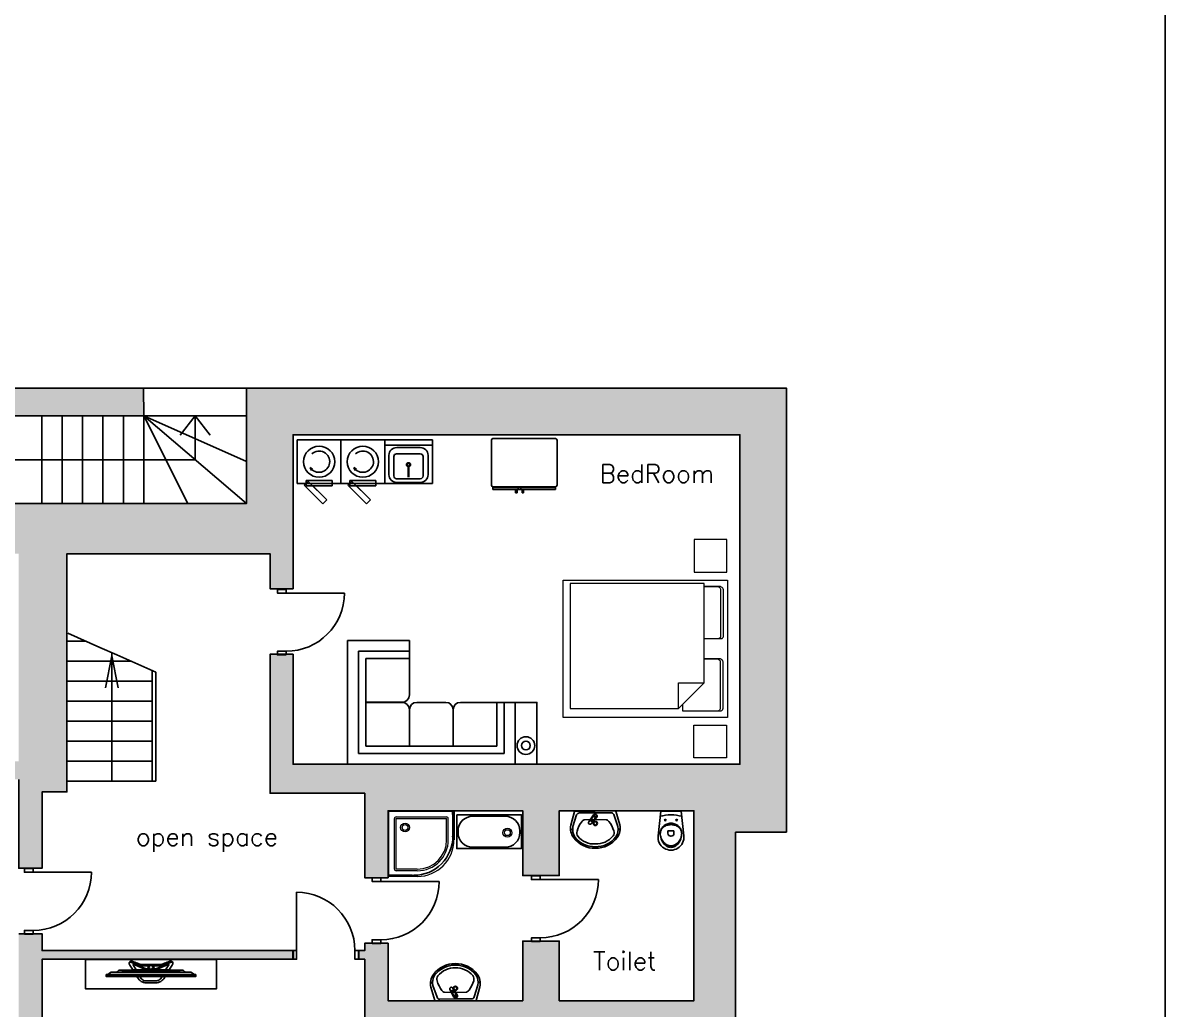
# Model space of a CAD drawing. Header units: inches. Extents: x 50528 to 135443, y 2123 to 51482.
# Drawn here: x 119759 to 135443, y 13254 to 26802 of the extents above; entities that cross this region are included whole.
import ezdxf

# ---------------------------------------------------------------- set-up
doc = ezdxf.new("R2010")
doc.units = ezdxf.units.IN
doc.header["$MEASUREMENT"] = 0
for name, color, linetype in [('furniture', 36, 'Continuous'), ('hatches', 8, 'Continuous'), ('Name', 70, 'Continuous'), ('stairs', 255, 'Continuous'), ('wall', 140, 'Continuous')]:
    doc.layers.add(name, color=color, linetype=linetype)
doc.styles.get("Standard").update_dxf_attribs({"font": 'simplex8.shx', "height": 250})

# ---------------------------------------------------------------- blocks, each defined once
blk = doc.blocks.new('Basin')
at = {"color": 0}
for p, q in [((-266, 307), (-241, 338)), ((-262, -316), (-237, -347))]:
    blk.add_line(p, q, dxfattribs=at)
for points in [[(0, -3), (-2, 276, 0.349334), (-6, 281), (-193, 333, 0.210862), (-367, 294, 0.238221), (-511, -5, -0.006376)], [(-25, -3), (-26, 213, 0.390337), (-53, 253), (-214, 304, 0.183446), (-359, 277, 0.232242), (-490, -6, 0.646667)], [(-116, -4), (-120, 148, 0.204561), (-148, 183, 0.107345), (-276, 247, 0.24654), (-346, 237, 0.234802), (-452, -7, 0.791678)], [(0, 0), (2, -279, -0.349334), (-2, -284), (-189, -342, -0.210862), (-363, -305, -0.236938), (-511, -5, 0.006376)], [(-25, 0), (-24, -216, -0.390337), (-49, -256), (-210, -313, -0.183446), (-355, -287, -0.230237), (-490, -3, -0.646667)], [(-116, -1), (-118, -152, -0.218686), (-141, -188, -0.103144), (-273, -256, -0.24654), (-342, -247, -0.232404), (-452, -2, -0.791678)]]:
    blk.add_lwpolyline(points, format="xyb", dxfattribs=at)
for centre, radius in [((-170, -4), 29), ((-170, -4), 22), ((-66, -3), 16)]:
    blk.add_circle(centre, radius, dxfattribs=at)
blk = doc.blocks.new('Commod')
at = {"color": 0}
for p, q in [((41, -270), (-41, -270)), ((-41, -270), (-41, -303)), ((41, -270), (41, -303))]:
    blk.add_line(p, q, dxfattribs=at)
blk.add_lwpolyline([(-141, 0), (141, 0), (177, -339, -1.109549), (-177, -339), (-141, 0)], format="xyb", dxfattribs=at)
for centre in [(-78, -123), (78, -123)]:
    blk.add_circle(centre, 9.95, dxfattribs=at)
for centre, radius, start, end in [((0, -615), 564, 74.7124, 105.2876), ((-17, -303), 129, 156.1873, 180), ((-17, -303), 129, 156.1873, 180), ((-50, -303), 96.8, 152.905, 180), ((109, -303), 256, 180, 197.3785), ((55, -303), 202, 180, 199.4203), ((55, -303), 202, 180, 199.4203), ((-9, -307), 138, 133.1854, 156.1873), ((-9, -307), 138, 133.1854, 156.1873), ((-26, -315), 124, 128.9942, 152.905), ((-3, -313), 146, 111.2448, 133.1854), ((-3, -313), 146, 111.2448, 133.1854), ((-10, -335), 149, 108.5391, 128.9942), ((0, -322), 156, 90, 111.2448), ((0, -322), 156, 90, 111.2448), ((0, -365), 180, 90, 108.5391), ((0, -303), 41.2, 180, 0), ((0, -322), 156, 68.7552, 90), ((0, -322), 156, 68.7552, 90), ((0, -365), 180, 71.4609, 90), ((3, -313), 146, 46.8146, 68.7552), ((3, -313), 146, 46.8146, 68.7552), ((10, -335), 149, 51.0058, 71.4609), ((9, -307), 138, 23.8127, 46.8146), ((9, -307), 138, 23.8127, 46.8146), ((26, -315), 124, 27.095, 51.0058), ((-109, -303), 256, 342.6215, 0), ((-55, -303), 202, 340.5797, 0), ((-55, -303), 202, 340.5797, 0), ((17, -303), 129, 0, 23.8127), ((17, -303), 129, 0, 23.8127), ((50, -303), 96.8, 0, 27.095), ((28, -313), 173, 199.4203, 220.4025), ((28, -313), 173, 199.4203, 220.4025), ((56, -320), 200, 197.3785, 217.0738), ((11, -327), 151, 220.4025, 244.0498), ((11, -327), 151, 220.4025, 244.0498), ((22, -346), 157, 217.0738, 241.268), ((0, -350), 125, 244.0498, 270), ((0, -350), 125, 244.0498, 270), ((0, -350), 125, 270, 295.9502), ((0, -350), 125, 270, 295.9502), ((-22, -346), 157, 298.732, 322.9262), ((-11, -327), 151, 295.9502, 319.5975), ((-11, -327), 151, 295.9502, 319.5975), ((-28, -313), 173, 319.5975, 340.5797), ((-28, -313), 173, 319.5975, 340.5797), ((-56, -320), 200, 322.9262, 342.6215), ((0, -385), 112, 241.268, 270), ((0, -385), 112, 270, 298.732)]:
    blk.add_arc(centre, radius, start, end, dxfattribs=at)
blk = doc.blocks.new('Tape')
at = {"color": 0}
for p, q in [((0, 28), (117, 20)), ((0, -28), (117, -20))]:
    blk.add_line(p, q, dxfattribs=at)
for centre, radius, start, end in [((0, 0), 27.5, 45.2651, 314.7349), ((0, 0), 24.5, 55.034, 65.9105), ((15, 22), 2, 235.034, 267.8471), ((117, 0), 20, 270, 90), ((0, 0), 24.5, 294.0895, 304.966), ((15, -22), 2, 92.1529, 124.966)]:
    blk.add_arc(centre, radius, start, end, dxfattribs=at)
blk.add_ellipse((0, 0), major_axis=(90.3, 0), ratio=0.221476, start_param=4.880525, end_param=7.685846, dxfattribs=at)
blk.add_ellipse((70, 0), major_axis=(-10, 0), ratio=0.2, dxfattribs=at)
blk = doc.blocks.new('tv2')
at = {"color": 0}
blk.add_lwpolyline([(0, -900), (400, -900), (400, 900), (0, 900), (0, -900)], dxfattribs=at)
blk = doc.blocks.new('door4')
at = {"color": 0}
for points in [[(-900, 0), (-900, 120), (-850, 120), (-850, 0), (-900, 0)], [(-50, 0), (-50, 120), (0, 120), (0, 0), (-50, 0)], [(-50, 0), (-50, -800)]]:
    blk.add_lwpolyline(points, dxfattribs=at)
blk.add_arc((-50, 0), 800, 180, 270, dxfattribs=at)

msp = doc.modelspace()

# ---------------------------------------------------------------- hatches: boundary and pattern name
at = {"layer": 'hatches'}
h = msp.add_hatch(color=8, dxfattribs=at)
h.paths.add_polyline_path([(121419, 21785), (117268, 21785), (117268, 20199), (115973, 20199), (115973, 19935), (116038, 19935), (116038, 19509), (117763, 19509), (117763, 19933), (117828, 19933), (117828, 20199), (117648, 20199), (117648, 21405), (121419, 21405), (121418, 21785)])
h.paths.add_polyline_path([(115174, 20199), (113454, 20199), (113454, 18594), (113704, 18594), (113704, 18659), (114144, 18659), (114144, 19509), (115109, 19509), (115109, 19935), (115174, 19935), (115174, 20199)])
h.paths.add_polyline_path([(113454, 17794), (113704, 17794), (113704, 17729), (114144, 17729), (114144, 16659), (116515, 16659), (116515, 16409), (112389, 16409), (112145, 16165), (111834, 16476), (111788, 16430), (111611, 16607), (112103, 17099), (113454, 17099)])
h.paths.add_polyline_path([(111392, 15412), (111080, 15723), (111126, 15769), (110950, 15946), (110504, 15500), (110504, 13238), (110950, 12792), (111126, 12969), (111080, 13015), (111392, 13326), (111194, 13524), (111194, 15214), (111392, 15412)])
h.paths.add_polyline_path([(112191, 12527), (111879, 12216), (111834, 12262), (111657, 12085), (112103, 11639), (113454, 11639), (113454, 10944), (113704, 10944), (113704, 11009), (114144, 11009), (114144, 12329), (112389, 12329), (112191, 12527)])
h.paths.add_polyline_path([(113454, 10144), (113704, 10144), (113704, 10079), (114144, 10079), (114144, 9229), (115094, 9229), (115094, 8794), (115159, 8794), (115159, 8539), (113454, 8539)])
h.paths.add_polyline_path([(117924, 9229), (117924, 8794), (117989, 8794), (117989, 8539), (117424, 8539), (117424, 8309), (116524, 8309), (116524, 8539), (115958, 8539), (115958, 8794), (116023, 8794), (116023, 9229)])
h.paths.add_polyline_path([(118854, 9229), (118854, 8794), (118789, 8794), (118789, 8539), (119334, 8539), (119334, 7039), (121188, 7039), (121188, 7289), (121123, 7289), (121123, 7729), (120024, 7729), (120024, 10459), (122178, 10459), (122178, 9829), (122298, 9829), (122298, 10459), (123473, 10459), (123473, 10579), (120024, 10579), (120024, 13939), (123473, 13939), (123473, 14059), (120024, 14059), (120024, 14289), (119704, 14289), (119704, 9229), (118854, 9225)])
h.paths.add_polyline_path([(123289, 7039), (123289, 7289), (123354, 7289), (123354, 7729), (124454, 7729), (124454, 10459), (124373, 10459), (124373, 10579), (124454, 10579), (124454, 11379), (124774, 11379), (124774, 9229), (127904, 9229), (127904, 12729), (124774, 12729), (124454, 12729), (124454, 13939), (124373, 13939), (124373, 14059), (124454, 14059), (124454, 14159), (124774, 14159), (124774, 13369), (126624, 13369), (126624, 14189), (127124, 14189), (127124, 13369), (128974, 13369), (128974, 15979), (127124, 15979), (127124, 15089), (126624, 15089), (126624, 15979), (124774, 15979), (124774, 15059), (124454, 15059), (124454, 16219), (123154, 16219), (123154, 18129), (123469, 18129), (123469, 16619), (129604, 16619), (129604, 21145), (123469, 21145), (123469, 19029), (123154, 19029), (123154, 19509), (120364, 19509), (120364, 16239), (120024, 16239), (120024, 15189), (119704, 15189), (119704, 16409), (117415, 16409), (117415, 16659), (119704, 16659), (119704, 19509), (118893, 19509), (118893, 19933), (118828, 19933), (118828, 20199), (122828, 20199), (122828, 21785), (130244, 21785), (130244, 15979), (130249, 15979), (130249, 15684), (129544, 15684), (129544, 13624), (129543, 13624), (129543, 13329), (129544, 13329), (129544, 12569), (128594, 12569), (128594, 8539), (125144, 8539), (125144, 7039)])
h.paths.add_polyline_path([(121988, 7039), (121988, 7289), (122053, 7289), (122053, 7729), (122178, 7729), (122178, 9129), (122298, 9129), (122298, 7729), (122423, 7729), (122423, 7289), (122488, 7289), (122488, 7039), (121988, 7039)], flags=17)

# ---------------------------------------------------------------- linework, layer by layer
msp.add_line((135443, 51482), (135443, 2123))
at = {"layer": 'furniture', "color": 4}
for p, q in [((123527, 21074), (123527, 20474)), ((125382, 21074), (123527, 21074)), ((124127, 21074), (124127, 20474)), ((124127, 20474), (124127, 21074)), ((124727, 21074), (124727, 20474)), ((124727, 20474), (124727, 21074)), ((125382, 20474), (125382, 21074)), ((126194, 20451), (126194, 21071)), ((126214, 21091), (127074, 21091)), ((127094, 21071), (127094, 20451)), ((125382, 20999), (124727, 20999)), ((124727, 20999), (124727, 20474)), ((124786, 20862), (124786, 20596)), ((125216, 20883), (124891, 20883)), ((125216, 20968), (124892, 20968)), ((125322, 20596), (125322, 20862)), ((124853, 20844), (124853, 20578)), ((125254, 20578), (125254, 20844)), ((123703, 20696), (123722, 20655)), ((123703, 20696), (123738, 20672)), ((124303, 20696), (124322, 20655)), ((124303, 20696), (124338, 20672)), ((125048, 20561), (125048, 20694)), ((125060, 20561), (125060, 20694)), ((123527, 20474), (124127, 20474)), ((123677, 20504), (123623, 20450)), ((123623, 20450), (123877, 20196)), ((123647, 20518), (123647, 20442)), ((124006, 20518), (123647, 20518)), ((123647, 20442), (124006, 20442)), ((123931, 20250), (123677, 20504)), ((124006, 20442), (123739, 20442)), ((123739, 20442), (123931, 20250)), ((124006, 20442), (124006, 20518)), ((124127, 20474), (124727, 20474)), ((124277, 20504), (124223, 20450)), ((124223, 20450), (124477, 20196)), ((124247, 20518), (124247, 20442)), ((124606, 20518), (124247, 20518)), ((124247, 20442), (124606, 20442)), ((124531, 20250), (124277, 20504)), ((124339, 20442), (124531, 20250)), ((124606, 20442), (124339, 20442)), ((124606, 20442), (124606, 20518)), ((124727, 20474), (124727, 20474)), ((124727, 20474), (124727, 20474)), ((124727, 20474), (125382, 20474)), ((124727, 20474), (125382, 20474)), ((124891, 20539), (125216, 20539)), ((124892, 20490), (125216, 20490)), ((127074, 20431), (126214, 20431)), ((127074, 20421), (126214, 20421)), ((126214, 20391), (126214, 20421)), ((127074, 20391), (126214, 20391)), ((126524, 20391), (126524, 20348)), ((126544, 20391), (126544, 20348)), ((126558, 20391), (126558, 20421)), ((126598, 20391), (126598, 20421)), ((126613, 20391), (126613, 20348)), ((126633, 20391), (126633, 20348)), ((127074, 20421), (127074, 20391)), ((123877, 20196), (123931, 20250)), ((124477, 20196), (124531, 20250)), ((126524, 20348), (126544, 20348)), ((126633, 20348), (126613, 20348)), ((125658, 15968), (125655, 15972)), ((125656, 15973), (125660, 15969)), ((125659, 15962), (125658, 15968)), ((125660, 15929), (125659, 15962)), ((125660, 15969), (125662, 15969)), ((125662, 15967), (125660, 15966)), ((125660, 15966), (125660, 15962)), ((125662, 15969), (125666, 15973)), ((125662, 15962), (125662, 15967)), ((125668, 15972), (125664, 15968)), ((125664, 15968), (125664, 15962)), ((125664, 15929), (125664, 15962)), ((125664, 15929), (125664, 15630)), ((125660, 15629), (125664, 15608)), ((124787, 15095), (124783, 15099)), ((124783, 15089), (124787, 15093)), ((124784, 15101), (124788, 15097)), ((124788, 15091), (124784, 15087)), ((124787, 15093), (124787, 15095)), ((124788, 15097), (124794, 15097)), ((124794, 15091), (124788, 15091)), ((124794, 15095), (124790, 15095)), ((124790, 15095), (124790, 15093)), ((124790, 15093), (124794, 15093)), ((124794, 15097), (125106, 15097)), ((124827, 15092), (124794, 15091)), ((125106, 15097), (125127, 15092)), ((121519, 13869), (121380, 13869)), ((121519, 13869), (121658, 13869)), ((121519, 13706), (120903, 13706)), ((121519, 13729), (120906, 13729)), ((121519, 13701), (120910, 13701)), ((121519, 13764), (121046, 13764)), ((121519, 13792), (121087, 13792)), ((121519, 13780), (121130, 13780)), ((121519, 13792), (121951, 13792)), ((121519, 13780), (121908, 13780)), ((121519, 13764), (121992, 13764)), ((121519, 13729), (122132, 13729)), ((121519, 13706), (122135, 13706)), ((121519, 13701), (122128, 13701))]:
    msp.add_line(p, q, dxfattribs=at)
at = {"layer": 'furniture', "color": 4, "linetype": 'ByBlock', "ltscale": 3000}
for p, q in [((124217, 17468), (124217, 18320)), ((124217, 17468), (124217, 18320)), ((124217, 17468), (124217, 18320)), ((124217, 18320), (125067, 18320)), ((125067, 18170), (125067, 18320)), ((124367, 17468), (124367, 18170)), ((124367, 17468), (124367, 18170)), ((124367, 18170), (125067, 18170)), ((124367, 17468), (124367, 18170)), ((124967, 18070), (124467, 18070)), ((124467, 17470), (124467, 18070)), ((124967, 18070), (124467, 18070)), ((124967, 18070), (124467, 18070)), ((124467, 17470), (124467, 18070)), ((125067, 18070), (124467, 18070)), ((124967, 18070), (124467, 18070)), ((124467, 17470), (124467, 18070)), ((125067, 17570), (125067, 18170)), ((124217, 16618), (124217, 17468)), ((124217, 17218), (124217, 17468)), ((124367, 16768), (124367, 17468)), ((124367, 17368), (124367, 17468)), ((124967, 17470), (124467, 17470)), ((124967, 17468), (124467, 17468)), ((124467, 16868), (124467, 17468))]:
    msp.add_line(p, q, dxfattribs=at)
at = {"layer": 'furniture', "color": 4, "linetype": 'ByBlock'}
for p, q in [((124217, 16618), (124217, 17468)), ((124367, 16768), (124367, 17468)), ((124467, 17468), (124467, 16868)), ((124967, 17468), (124467, 17468)), ((124567, 17468), (124767, 17468)), ((125167, 17468), (125567, 17468)), ((125767, 17468), (126517, 17468)), ((126267, 17468), (126267, 17468)), ((126267, 16868), (126267, 17468)), ((126367, 16768), (126367, 17468)), ((126517, 16618), (126517, 17468)), ((124467, 17368), (124467, 16868)), ((125067, 17368), (125067, 16868)), ((125067, 17368), (125067, 16868)), ((125667, 17368), (125667, 16868)), ((126267, 16868), (124467, 16868)), ((126367, 16768), (124367, 16768)), ((126517, 16618), (124217, 16618))]:
    msp.add_line(p, q, dxfattribs=at)
at = {"layer": 'furniture', "color": 4, "lineweight": 0}
for p, q in [((124783, 15973), (125679, 15973)), ((124783, 15077), (124783, 15973)), ((124861, 15178), (124861, 15872)), ((124884, 15895), (125578, 15895)), ((124884, 15178), (124884, 15872)), ((124884, 15872), (125578, 15872)), ((125578, 15581), (125578, 15872)), ((125601, 15581), (125601, 15872)), ((125658, 15968), (125655, 15972)), ((125659, 15962), (125658, 15968)), ((125662, 15967), (125660, 15966)), ((125660, 15966), (125660, 15962)), ((125660, 15929), (125660, 15630)), ((125662, 15962), (125662, 15967)), ((125668, 15972), (125664, 15968)), ((125664, 15968), (125664, 15962)), ((125664, 15929), (125664, 15630)), ((125679, 15973), (125679, 15581)), ((125175, 15077), (124783, 15077)), ((124784, 15101), (124788, 15097)), ((124788, 15091), (124784, 15087)), ((124788, 15097), (124794, 15097)), ((124794, 15091), (124788, 15091)), ((124790, 15095), (124790, 15093)), ((124794, 15095), (124790, 15095)), ((124790, 15093), (124794, 15093)), ((125127, 15092), (124827, 15092)), ((125175, 15178), (124884, 15178)), ((125175, 15155), (124884, 15155))]:
    msp.add_line(p, q, dxfattribs=at)
at = {"layer": 'furniture', "color": 4, "linetype": 'Continuous', "lineweight": 15, "ltscale": 0.13}
for points in [[(129425, 19706), (128976, 19706), (128976, 19256), (129425, 19256)], [(129422, 16705), (128972, 16705), (128972, 17155), (129422, 17155)]]:
    msp.add_lwpolyline(points, close=True, dxfattribs=at)
at = {"layer": 'furniture', "color": 4, "linetype": 'Continuous', "lineweight": 15, "ltscale": 0.2}
msp.add_lwpolyline([(129433, 17262), (127177, 17262), (127177, 19146), (129433, 19146)], close=True, dxfattribs=at)
for points in [[(129115, 17738), (129115, 19101), (127273, 19101), (127273, 17385), (128761, 17385), (128761, 17738), (129115, 17738), (128761, 17385)], [(129116, 18344), (129116, 18344), (129116, 18344), (129351, 18344), (129353, 18344), (129360, 18347), (129365, 18352), (129371, 18358), (129373, 18362), (129375, 18365), (129377, 18370), (129378, 18376), (129379, 18378), (129379, 19014), (129375, 19027), (129370, 19037), (129363, 19045), (129353, 19052), (129344, 19057), (129337, 19059), (129120, 19059), (129298, 19059), (129309, 19054), (129321, 19049), (129332, 19038), (129337, 19029), (129339, 19021), (129339, 19015), (129339, 18377), (129339, 18368), (129336, 18361), (129330, 18354), (129324, 18349), (129317, 18344), (129316, 18344)], [(128817, 17434), (128817, 17441), (128817, 17353), (129346, 17353), (129348, 17353), (129355, 17356), (129360, 17361), (129366, 17367), (129368, 17370), (129370, 17374), (129372, 17379), (129373, 17384), (129374, 17387), (129374, 18023), (129370, 18036), (129365, 18046), (129358, 18054), (129348, 18061), (129339, 18066), (129332, 18068), (129115, 18068), (129293, 18068), (129304, 18063), (129316, 18058), (129327, 18047), (129332, 18037), (129334, 18030), (129334, 18024), (129334, 17386), (129334, 17377), (129331, 17370), (129325, 17363), (129319, 17358), (129312, 17353), (129311, 17353)]]:
    msp.add_lwpolyline(points, dxfattribs=at)
at = {"layer": 'furniture', "color": 4, "linetype": 'ByBlock'}
msp.add_lwpolyline([(126517, 16618), (126817, 16618), (126817, 17468), (126517, 17468)], close=True, dxfattribs=at)
at = {"layer": 'furniture', "color": 4}
msp.add_lwpolyline([(125717, 15924), (126604, 15924), (126604, 15461), (125717, 15461)], close=True, dxfattribs=at)
msp.add_lwpolyline([(125934, 15903), (126384, 15903, -0.414214), (126584, 15703), (126584, 15679, -0.414214), (126384, 15479), (125934, 15479, -0.414214), (125734, 15679), (125734, 15703, -0.414214)], format="xyb", close=True, dxfattribs=at)
for points in [[(121380, 13869, -0.087489), (121368, 13871, -0.012567), (121298, 13898, 0.010337), (121261, 13913, 0.091985), (121253, 13915, 0.050664), (121238, 13913, 0.157379), (121226, 13906), (121219, 13894, 0.203619), (121218, 13883)], [(121218, 13883, 0.03963), (121230, 13857), (121275, 13792)], [(121219, 13894), (121223, 13899, -0.176327), (121231, 13903, -0.124023), (121243, 13902), (121362, 13854, -0.043017), (121373, 13849, 0.007168), (121400, 13832, 0.035791), (121431, 13817, 0.053078), (121474, 13805), (121481, 13805)], [(121222, 13892), (121225, 13897, -0.176327), (121231, 13900, -0.122846), (121242, 13899), (121361, 13851, -0.043017), (121371, 13846, 0.007168), (121398, 13830, 0.035791), (121430, 13814, 0.053299), (121474, 13802), (121481, 13801)], [(121475, 13795), (121475, 13799), (121459, 13801, -0.030959), (121416, 13812, -0.025373), (121387, 13822, -0.003627), (121371, 13829, 0.002957), (121282, 13868, 0.075709), (121277, 13869, 0.421822), (121275, 13867, 0.125069), (121276, 13863), (121317, 13793)], [(121481, 13854, -0.048999), (121477, 13852, -0.126237), (121470, 13851), (121369, 13851)], [(121474, 13805), (121480, 13850, -0.06881), (121481, 13854, -0.311157), (121502, 13868), (121519, 13868)], [(121519, 13864), (121502, 13864, 0.176327), (121492, 13860, 0.18738), (121483, 13842), (121481, 13795)], [(121564, 13805), (121558, 13850, 0.06881), (121557, 13854, 0.311157), (121535, 13868), (121519, 13868)], [(121519, 13864), (121535, 13864, -0.176327), (121546, 13860, -0.18738), (121554, 13842), (121557, 13795)], [(121819, 13894), (121815, 13899, 0.176327), (121807, 13903, 0.124023), (121795, 13902), (121675, 13854, 0.043017), (121665, 13849, -0.007168), (121638, 13832, -0.035791), (121607, 13817, -0.053078), (121564, 13805), (121557, 13805)], [(121816, 13892), (121812, 13897, 0.176327), (121807, 13900, 0.122846), (121796, 13899), (121677, 13851, 0.043017), (121666, 13846, -0.007168), (121639, 13830, -0.035791), (121608, 13814, -0.053299), (121564, 13802), (121557, 13801)], [(121557, 13854, 0.048999), (121561, 13852, 0.126237), (121567, 13851), (121669, 13851)], [(121562, 13795), (121562, 13799), (121578, 13801, 0.030959), (121622, 13812, 0.025373), (121651, 13822, 0.003627), (121667, 13829, -0.002957), (121756, 13868, -0.075709), (121761, 13869, -0.421822), (121763, 13867, -0.125069), (121762, 13863), (121720, 13793)], [(121658, 13869, 0.087489), (121670, 13871, 0.012567), (121739, 13898, -0.010337), (121777, 13913, -0.091985), (121785, 13915, -0.050664), (121799, 13913, -0.157379), (121812, 13906), (121819, 13894, -0.203619), (121820, 13883)], [(121820, 13883, -0.03963), (121808, 13857), (121763, 13792)], [(121087, 13792, 0.185144), (121073, 13785, -0.014846), (121064, 13776, -0.123556), (121039, 13762, -0.051646), (121038, 13761), (120977, 13761, 0.115088), (120963, 13758), (120924, 13729)], [(121130, 13780), (121127, 13778, 0.150292), (121126, 13773), (121126, 13767), (121519, 13767)], [(121326, 13701), (121345, 13672, 0.052137), (121345, 13672, 0.127134), (121398, 13628, 0.092146), (121436, 13618, 0.038202)], [(121519, 13642), (121450, 13642, -0.149981), (121405, 13656, -0.12639), (121366, 13701, 0.883679)], [(121908, 13780), (121910, 13778, -0.150292), (121912, 13773), (121912, 13767), (121519, 13767)], [(121519, 13642), (121588, 13642, 0.149981), (121632, 13656, 0.12639), (121672, 13701, -0.883679)], [(121712, 13701), (121693, 13672, -0.052137), (121693, 13672, -0.127134), (121640, 13628, -0.092146), (121602, 13618, -0.038202)], [(121951, 13792, -0.185144), (121964, 13785, 0.014846), (121973, 13776, 0.123556), (121998, 13762, 0.051646), (122000, 13761), (122060, 13761, -0.115088), (122075, 13758), (122114, 13729)]]:
    msp.add_lwpolyline(points, format="xyb", dxfattribs=at)
for points in [[(120903, 13727), (120903, 13707)], [(121132, 13767), (121132, 13771), (121130, 13771), (121130, 13767)], [(121138, 13767), (121138, 13771), (121136, 13771), (121136, 13767)], [(121144, 13767), (121144, 13771), (121142, 13771), (121142, 13767)], [(121150, 13767), (121150, 13771), (121148, 13771), (121148, 13767)], [(121156, 13767), (121156, 13771), (121155, 13771), (121155, 13767)], [(121162, 13767), (121162, 13771), (121161, 13771), (121161, 13767)], [(121169, 13767), (121169, 13771), (121167, 13771), (121167, 13767)], [(121175, 13767), (121175, 13771), (121173, 13771), (121173, 13767)], [(121181, 13767), (121181, 13771), (121179, 13771), (121179, 13767)], [(121187, 13767), (121187, 13771), (121185, 13771), (121185, 13767)], [(121193, 13767), (121193, 13771), (121191, 13771), (121191, 13767)], [(121199, 13767), (121199, 13771), (121198, 13771), (121198, 13767)], [(121205, 13767), (121205, 13771), (121204, 13771), (121204, 13767)], [(121212, 13767), (121212, 13771), (121210, 13771), (121210, 13767)], [(121218, 13767), (121218, 13771), (121216, 13771), (121216, 13767)], [(121224, 13767), (121224, 13771), (121222, 13771), (121222, 13767)], [(121230, 13767), (121230, 13771), (121228, 13771), (121228, 13767)], [(121236, 13767), (121236, 13771), (121234, 13771), (121234, 13767)], [(121242, 13767), (121242, 13771), (121240, 13771), (121240, 13767)], [(121248, 13767), (121248, 13771), (121247, 13771), (121247, 13767)], [(121254, 13767), (121254, 13771), (121253, 13771), (121253, 13767)], [(121261, 13767), (121261, 13771), (121259, 13771), (121259, 13767)], [(121267, 13767), (121267, 13771), (121265, 13771), (121265, 13767)], [(121273, 13767), (121273, 13771), (121271, 13771), (121271, 13767)], [(121279, 13767), (121279, 13771), (121277, 13771), (121277, 13767)], [(121285, 13767), (121285, 13771), (121283, 13771), (121283, 13767)], [(121291, 13767), (121291, 13771), (121290, 13771), (121290, 13767)], [(121297, 13767), (121297, 13771), (121296, 13771), (121296, 13767)], [(121304, 13767), (121304, 13771), (121302, 13771), (121302, 13767)], [(121310, 13767), (121310, 13771), (121308, 13771), (121308, 13767)], [(121316, 13767), (121316, 13771), (121314, 13771), (121314, 13767)], [(121322, 13767), (121322, 13771), (121320, 13771), (121320, 13767)], [(121328, 13767), (121328, 13771), (121326, 13771), (121326, 13767)], [(121334, 13767), (121334, 13771), (121332, 13771), (121332, 13767)], [(121340, 13767), (121340, 13771), (121339, 13771), (121339, 13767)], [(121346, 13767), (121346, 13771), (121345, 13771), (121345, 13767)], [(121353, 13767), (121353, 13771), (121351, 13771), (121351, 13767)], [(121359, 13767), (121359, 13771), (121357, 13771), (121357, 13767)], [(121365, 13767), (121365, 13771), (121363, 13771), (121363, 13767)], [(121371, 13767), (121371, 13771), (121369, 13771), (121369, 13767)], [(121377, 13767), (121377, 13771), (121375, 13771), (121375, 13767)], [(121383, 13767), (121383, 13771), (121382, 13771), (121382, 13767)], [(121389, 13767), (121389, 13771), (121388, 13771), (121388, 13767)], [(121396, 13767), (121396, 13771), (121394, 13771), (121394, 13767)], [(121402, 13767), (121402, 13771), (121400, 13771), (121400, 13767)], [(121408, 13767), (121408, 13771), (121406, 13771), (121406, 13767)], [(121414, 13767), (121414, 13771), (121412, 13771), (121412, 13767)], [(121420, 13767), (121420, 13771), (121418, 13771), (121418, 13767)], [(121426, 13767), (121426, 13771), (121424, 13771), (121424, 13767)], [(121432, 13767), (121432, 13771), (121431, 13771), (121431, 13767)], [(121438, 13767), (121438, 13771), (121437, 13771), (121437, 13767)], [(121445, 13767), (121445, 13771), (121443, 13771), (121443, 13767)], [(121451, 13767), (121451, 13771), (121449, 13771), (121449, 13767)], [(121457, 13767), (121457, 13771), (121455, 13771), (121455, 13767)], [(121463, 13767), (121463, 13771), (121461, 13771), (121461, 13767)], [(121469, 13767), (121469, 13771), (121467, 13771), (121467, 13767)], [(121475, 13767), (121475, 13771), (121474, 13771), (121474, 13767)], [(121481, 13767), (121481, 13771), (121480, 13771), (121480, 13767)], [(121488, 13767), (121488, 13771), (121486, 13771), (121486, 13767)], [(121550, 13767), (121550, 13771), (121552, 13771), (121552, 13767)], [(121556, 13767), (121556, 13771), (121558, 13771), (121558, 13767)], [(121562, 13767), (121562, 13771), (121564, 13771), (121564, 13767)], [(121569, 13767), (121569, 13771), (121570, 13771), (121570, 13767)], [(121575, 13767), (121575, 13771), (121576, 13771), (121576, 13767)], [(121581, 13767), (121581, 13771), (121583, 13771), (121583, 13767)], [(121587, 13767), (121587, 13771), (121589, 13771), (121589, 13767)], [(121593, 13767), (121593, 13771), (121595, 13771), (121595, 13767)], [(121599, 13767), (121599, 13771), (121601, 13771), (121601, 13767)], [(121605, 13767), (121605, 13771), (121607, 13771), (121607, 13767)], [(121612, 13767), (121612, 13771), (121613, 13771), (121613, 13767)], [(121618, 13767), (121618, 13771), (121619, 13771), (121619, 13767)], [(121624, 13767), (121624, 13771), (121626, 13771), (121626, 13767)], [(121630, 13767), (121630, 13771), (121632, 13771), (121632, 13767)], [(121636, 13767), (121636, 13771), (121638, 13771), (121638, 13767)], [(121642, 13767), (121642, 13771), (121644, 13771), (121644, 13767)], [(121648, 13767), (121648, 13771), (121650, 13771), (121650, 13767)], [(121654, 13767), (121654, 13771), (121656, 13771), (121656, 13767)], [(121661, 13767), (121661, 13771), (121662, 13771), (121662, 13767)], [(121667, 13767), (121667, 13771), (121668, 13771), (121668, 13767)], [(121673, 13767), (121673, 13771), (121675, 13771), (121675, 13767)], [(121679, 13767), (121679, 13771), (121681, 13771), (121681, 13767)], [(121685, 13767), (121685, 13771), (121687, 13771), (121687, 13767)], [(121691, 13767), (121691, 13771), (121693, 13771), (121693, 13767)], [(121697, 13767), (121697, 13771), (121699, 13771), (121699, 13767)], [(121704, 13767), (121704, 13771), (121705, 13771), (121705, 13767)], [(121710, 13767), (121710, 13771), (121711, 13771), (121711, 13767)], [(121716, 13767), (121716, 13771), (121718, 13771), (121718, 13767)], [(121722, 13767), (121722, 13771), (121724, 13771), (121724, 13767)], [(121728, 13767), (121728, 13771), (121730, 13771), (121730, 13767)], [(121734, 13767), (121734, 13771), (121736, 13771), (121736, 13767)], [(121740, 13767), (121740, 13771), (121742, 13771), (121742, 13767)], [(121746, 13767), (121746, 13771), (121748, 13771), (121748, 13767)], [(121753, 13767), (121753, 13771), (121754, 13771), (121754, 13767)], [(121759, 13767), (121759, 13771), (121760, 13771), (121760, 13767)], [(121765, 13767), (121765, 13771), (121767, 13771), (121767, 13767)], [(121771, 13767), (121771, 13771), (121773, 13771), (121773, 13767)], [(121777, 13767), (121777, 13771), (121779, 13771), (121779, 13767)], [(121783, 13767), (121783, 13771), (121785, 13771), (121785, 13767)], [(121789, 13767), (121789, 13771), (121791, 13771), (121791, 13767)], [(121796, 13767), (121796, 13771), (121797, 13771), (121797, 13767)], [(121802, 13767), (121802, 13771), (121803, 13771), (121803, 13767)], [(121808, 13767), (121808, 13771), (121810, 13771), (121810, 13767)], [(121814, 13767), (121814, 13771), (121816, 13771), (121816, 13767)], [(121820, 13767), (121820, 13771), (121822, 13771), (121822, 13767)], [(121826, 13767), (121826, 13771), (121828, 13771), (121828, 13767)], [(121832, 13767), (121832, 13771), (121834, 13771), (121834, 13767)], [(121838, 13767), (121838, 13771), (121840, 13771), (121840, 13767)], [(121845, 13767), (121845, 13771), (121846, 13771), (121846, 13767)], [(121851, 13767), (121851, 13771), (121852, 13771), (121852, 13767)], [(121857, 13767), (121857, 13771), (121859, 13771), (121859, 13767)], [(121863, 13767), (121863, 13771), (121865, 13771), (121865, 13767)], [(121869, 13767), (121869, 13771), (121871, 13771), (121871, 13767)], [(121875, 13767), (121875, 13771), (121877, 13771), (121877, 13767)], [(121881, 13767), (121881, 13771), (121883, 13771), (121883, 13767)], [(121888, 13767), (121888, 13771), (121889, 13771), (121889, 13767)], [(121894, 13767), (121894, 13771), (121895, 13771), (121895, 13767)], [(121900, 13767), (121900, 13771), (121902, 13771), (121902, 13767)], [(121906, 13767), (121906, 13771), (121908, 13771), (121908, 13767)], [(122135, 13727), (122135, 13707)], [(121436, 13618), (121519, 13618)], [(121602, 13618), (121519, 13618)]]:
    msp.add_lwpolyline(points, dxfattribs=at)
for centre, radius in [((123827, 20774), 214), ((124427, 20774), 214), ((125054, 20733), 27.6), ((125054, 20733), 19.3), ((121499, 13808), 9.83), ((121499, 13847), 8.15), ((121539, 13808), 9.83), ((121539, 13847), 8.15)]:
    msp.add_circle(centre, radius, dxfattribs=at)
at = {"layer": 'furniture', "color": 4, "linetype": 'ByBlock'}
for radius in [121, 60.4]:
    msp.add_circle((126666, 16875), radius, dxfattribs=at)
at = {"layer": 'furniture', "color": 6, "ltscale": 7}
msp.add_circle((125699, 13435), 12.7, dxfattribs=at)
at = {"layer": 'furniture', "color": 4}
for centre, radius, start, end in [((126214, 21071), 20, 90, 180), ((127074, 21071), 20, 0, 90), ((123827, 20774), 146, 212.2352, 132.898), ((124427, 20774), 146, 212.2352, 132.898), ((124892, 20862), 106, 90, 180), ((124891, 20844), 38.2, 90, 180), ((125216, 20862), 106, 0, 90), ((125216, 20844), 38.2, 0, 90), ((124892, 20596), 106, 180, 270), ((124891, 20578), 38.2, 180, 270), ((125216, 20596), 106, 270, 0), ((125216, 20578), 38.2, 270, 0), ((126214, 20451), 20, 180, 270), ((127074, 20451), 20, 270, 0), ((120906, 13727), 2.56, 90, 180), ((120910, 13707), 6.82, 180, 270), ((121502, 4626), 9169, 89.8929, 91.4168), ((121536, 4626), 9169, 88.5832, 90.1071), ((122128, 13707), 6.82, 270, 0), ((122132, 13727), 2.56, 0, 90)]:
    msp.add_arc(centre, radius, start, end, dxfattribs=at)
at = {"layer": 'furniture', "color": 4, "linetype": 'ByBlock', "ltscale": 3000}
for centre, start, end in [((124967, 17570), 270, 0), ((124967, 17368), 0, 90)]:
    msp.add_arc(centre, 100, start, end, dxfattribs=at)
at = {"layer": 'furniture', "color": 4, "linetype": 'ByBlock'}
for centre, start, end in [((124967, 17368), 0, 90), ((125167, 17368), 90, 180), ((125567, 17368), 0, 90), ((125767, 17368), 90, 180)]:
    msp.add_arc(centre, 100, start, end, dxfattribs=at)
at = {"layer": 'furniture', "color": 4, "lineweight": 0}
for centre, major_axis, start_param, end_param in [((124884, 15872), (15.8, 15.8), 0.785284, 2.356194), ((125578, 15872), (-15.8, 15.8), 3.926991, 5.497901), ((125007, 15749), (-42.8, 42.8), 4.712389, 10.995574), ((125007, 15749), (-28.5, 28.5), 4.712389, 10.995574), ((126412, 15678), (-42.8, 42.8), 4.712389, 10.995574), ((126412, 15678), (-28.5, 28.5), 4.712389, 10.995574), ((125127, 15630), (-380, 380), 2.356194, 3.926991), ((125175, 15581), (285, 285), 3.926991, 5.497787), ((125175, 15581), (356, 356), 3.926991, 5.497787), ((125175, 15581), (301, 301), 3.926991, 5.497787), ((124884, 15178), (-15.8, 15.8), 0.785398, 2.356308)]:
    msp.add_ellipse(centre, major_axis=major_axis, ratio=1, start_param=start_param, end_param=end_param, dxfattribs=at)
at = {"layer": 'furniture', "color": 4}
for start_param, end_param in [(3.141593, 3.926991), (2.356194, 3.141593)]:
    msp.add_ellipse((125127, 15630), major_axis=(-380, 380), ratio=1, start_param=start_param, end_param=end_param, dxfattribs=at)
at = {"layer": 'stairs'}
for p, q in [((122829, 21785, 0), (121419, 21785, 0)), ((120019, 20199, 6), (120019, 21405, 7)), ((120299, 20199, 6), (120299, 21405, 7)), ((120579, 20199, 6), (120579, 21405, 7)), ((120859, 20199, 6), (120859, 21405, 7)), ((121139, 20199, 6), (121139, 21405, 7)), ((121419, 21405, 2), (122828, 20199, 0)), ((121419, 21405, 2), (122023, 20199, 2)), ((121419, 21405, 2), (122829, 20779, 2)), ((121419, 21405, 2), (121419, 20199, -1)), ((122829, 21405, 0), (121419, 21405, 0)), ((120817, 18222, -3925), (120377, 18418, -3925)), ((120364, 18309, -22), (120623, 18309, -175)), ((121051, 18119, -3925), (120817, 18222, -3925)), ((121584, 17881, -3925), (121051, 18119, -3925)), ((120364, 18034, -22), (121241, 18034, -88)), ((121534, 17904, -106), (121534, 16384, -90)), ((121584, 17881, -1932), (121584, 16384, -1916)), ((120364, 17759, -22), (121534, 17759, -110)), ((120364, 17484, -22), (121534, 17484, -110)), ((121534, 17284, -110), (121534, 16384, -110)), ((120364, 17209, -22), (121534, 17209, -110)), ((120364, 16934, -22), (121534, 16934, -110)), ((120364, 16659, -22), (121534, 16659, -110)), ((120364, 16384, -2), (121584, 16384, -1916))]:
    msp.add_line(p, q, dxfattribs=at)
at = {"layer": 'stairs', "color": 3}
for p, q in [((122124, 21405, 0), (121919, 21139, -2)), ((122124, 20802, 1), (122124, 21405, 4)), ((122124, 21405, 0), (122329, 21139, -2)), ((122123, 20802, 6), (118899, 20802, 7)), ((120982, 18109, -12), (120895, 17666, -12)), ((120982, 18149, -13), (120982, 16384, 2)), ((120982, 18109, -12), (121068, 17666, -12))]:
    msp.add_line(p, q, dxfattribs=at)
at = {"layer": 'stairs', "elevation": 1}
msp.add_lwpolyline([(120364, 16239), (120024, 16239)], dxfattribs=at)
at = {"layer": 'wall'}
for p, q in [((130244, 15979), (130244, 15684)), ((129544, 13624), (129544, 15684)), ((129544, 13329), (129544, 13624))]:
    msp.add_line(p, q, dxfattribs=at)
at = {"layer": 'wall', "elevation": 0}
msp.add_lwpolyline([(121419, 21785), (117268, 21785), (117268, 20199), (115973, 20199), (115973, 19935), (116038, 19935), (116038, 19509), (117763, 19509), (117763, 19933), (117828, 19933), (117828, 20199), (117648, 20199), (117648, 21405), (121419, 21405), (121418, 21785)], close=True, dxfattribs=at)
at = {"layer": 'wall'}
for points in [[(118828, 20199), (122828, 20199), (122828, 21785), (130244, 21785), (130244, 15979)], [(124454, 12729), (124454, 13939), (124373, 13939), (124373, 14059), (124454, 14059), (124454, 14159), (124774, 14159), (124774, 13369), (126624, 13369), (126624, 14189), (127124, 14189), (127124, 13369), (128974, 13369), (128974, 15979), (127124, 15979), (127124, 15089), (126624, 15089), (126624, 15979), (124774, 15979), (124774, 15059), (124454, 15059), (124454, 16219), (123154, 16219), (123154, 18129), (123469, 18129), (123469, 16619), (129604, 16619), (129604, 21145), (123469, 21145), (123469, 19029), (123154, 19029), (123154, 19509), (120364, 19509), (120364, 16239), (120024, 16239), (120024, 15189), (119704, 15189)], [(130244, 15684), (129544, 15684)], [(129544, 13329), (129544, 12569)]]:
    msp.add_lwpolyline(points, dxfattribs=at)
for points, elevation in [([(119705, 16409), (119704, 15189), (120024, 15189)], -2), ([(120024, 16239), (120024, 15189)], 918), ([(119334, 7039), (121188, 7039), (121188, 7289), (121123, 7289), (121123, 7729), (120024, 7729), (120024, 10459), (122178, 10459), (122178, 9829), (122298, 9829), (122298, 10459), (123473, 10459), (123473, 10579), (120024, 10579), (120024, 13939), (123473, 13939), (123473, 14059), (120024, 14059), (120024, 14289), (119704, 14289)], 0)]:
    msp.add_lwpolyline(points, dxfattribs=dict(at, elevation=elevation))

# ---------------------------------------------------------------- block references
at = {"layer": 'furniture', "color": 40, "true_color": 0xf8d731}
for p, rotation in [((123374, 19020), 89.99999999999999), ((119900, 15186), 89.99999999999999), ((124675, 15058), 89.99999999999999), ((126863, 15084), 89.99999999999999), ((123468, 14059, 3), 180)]:
    msp.add_blockref('door4', p, dxfattribs=dict(at, rotation=rotation))
at = {"layer": 'furniture', "color": 254, "true_color": 0xddb3d4}
for p, rotation in [((127616, 15975), 89.99999999999999), ((125702, 13369), 270)]:
    msp.add_blockref('Basin', p, dxfattribs=dict(at, rotation=rotation))
at = {"layer": 'furniture', "color": 6, "extrusion": (0, 0, -1), "zscale": -1}
for p, rotation in [((-127616, 15907), 307.6469883732948), ((-125699, 13435), 59.39250124019571)]:
    msp.add_blockref('Tape', p, dxfattribs=dict(at, rotation=rotation))
at = {"layer": 'furniture', "color": 254, "true_color": 0xddb3d4}
msp.add_blockref('Commod', (128658, 15974), dxfattribs=at)
at = {"layer": 'furniture', "color": 4, "rotation": 270}
msp.add_blockref('tv2', (121519, 13935), dxfattribs=at)

# ---------------------------------------------------------------- texts
at = {"layer": 'Name', "char_height": 250, "attachment_point": 1}
for s, insert, width in [('BedRoom', (127678, 20734), 1624.74), ('open space', (121312, 15748), 2258.9), ('Toilet', (127590, 14042), 1212)]:
    msp.add_mtext(s, dxfattribs=dict(at, insert=insert, width=width))

doc.saveas('drawing.dxf')
